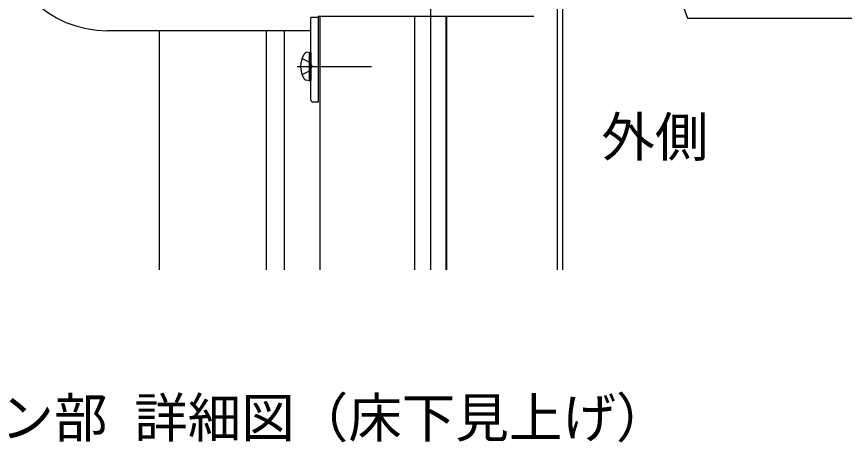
# Model space of a CAD drawing. Units: millimetres, scale not verified. Extents: x -875 to 875, y -1304 to 1297.
# Drawn here: x -691 to -459, y -123.6 to -4.2 of the extents above; entities that cross this region are included whole.
import ezdxf
from ezdxf.enums import TextEntityAlignment as Align

# ---------------------------------------------------------------- set-up
doc = ezdxf.new("R2010")
doc.units = ezdxf.units.MM
doc.header["$LTSCALE"] = 8
for name, color, linetype in [('0-2_USER1', 3, 'Continuous'), ('0-4_YKK_12', 2, 'Continuous'), ('0-5_YKK_13', 4, 'Continuous'), ('0-7_YKK_D', 6, 'Continuous')]:
    doc.layers.add(name, color=color, linetype=linetype)
doc.styles.add('ＭＳ ゴシック', font='')
doc.styles.get('ＭＳ ゴシック').set_extended_font_data('MS Gothic')

msp = doc.modelspace()

# ---------------------------------------------------------------- linework, layer by layer
at = {"layer": '0-4_YKK_12'}
for p, q in [((-575, 279.191), (-575, -75.2)), ((-539.5, 74.8), (-539.5, -75.2)), ((-538, 74.8), (-538, -75.2)), ((-606, -4.224), (-606, -75.2)), ((-606, -4.224), (-606, -75.2)), ((-579.5, -4.224), (-579.5, -75.2)), ((-570.7, -4.224), (-570.7, -75.2)), ((-570.5, -4.224), (-570.5, -75.2)), ((-651, -8.2), (-651, -75.2)), ((-621.009, -8.2), (-621.009, -75.2)), ((-616, -8.2), (-616, -75.2))]:
    msp.add_line(p, q, dxfattribs=at)
at = {"layer": '0-5_YKK_13'}
for p, q in [((-608.5, -27.7), (-608.5, -4.5)), ((-545.999, -4.224), (-606.5, -4.224)), ((-606.5, -4.469), (-606.5, -27.7)), ((-608.5, -8.2), (-665.5, -8.2)), ((-609, -14.2), (-609.802, -14.341)), ((-609, -14.2), (-609, -22.2)), ((-609, -14.2), (-608.5, -14.288)), ((-608.5, -14.288), (-608.5, -22.112)), ((-612.4, -18.2), (-591.5, -18.2)), ((-609, -22.2), (-609.802, -22.059)), ((-609, -22.2), (-608.5, -22.112)), ((-606.5, -27.7), (-606.5, -28.2)), ((-606.5, -28.2), (-608, -28.2))]:
    msp.add_line(p, q, dxfattribs=at)
for points in [[(-606.5, -4.224), (-606.5, -4.469), (-608, -4.469)], [(-610.995, -15.942), (-608.763, -17.055), (-608.154, -18.2)], [(-610.995, -20.458), (-608.763, -19.345), (-608.154, -18.2)]]:
    msp.add_lwpolyline(points, dxfattribs=at)
for centre, radius, start, end in [((-665.5, 21.8), 30, 180, 270), ((-604.9, -18.2), 6.5, 147.94412, 212.05588), ((-609.646, -15.228), 0.9, 100, 147.94412), ((-609.646, -21.172), 0.9, 212.05588, 260), ((-608, -27.7), 0.5, 180, 270)]:
    msp.add_arc(centre, radius, start, end, dxfattribs=at)
msp.add_ellipse((-608, -4.5), major_axis=(0.5, 0), ratio=0.061163, start_param=1.5707963, end_param=3.1415927, dxfattribs=at)
at = {"layer": '0-7_YKK_D'}
msp.add_lwpolyline([(-536.102, 86.416), (-534.648, 82.423), (-502.938, -4.7), (-415.851, -4.7)], dxfattribs=at)

# ---------------------------------------------------------------- texts
at = {"layer": '0-2_USER1', "style": 'ＭＳ ゴシック'}
for s, p in [('外側', (-527.108, -46.757)), ('ドレイン部 詳細図（床下見上げ）', (-740.557, -125.439))]:
    msp.add_text(s, height=11, dxfattribs=at).set_placement(p, align=Align.BOTTOM_LEFT)

doc.saveas('drawing.dxf')
